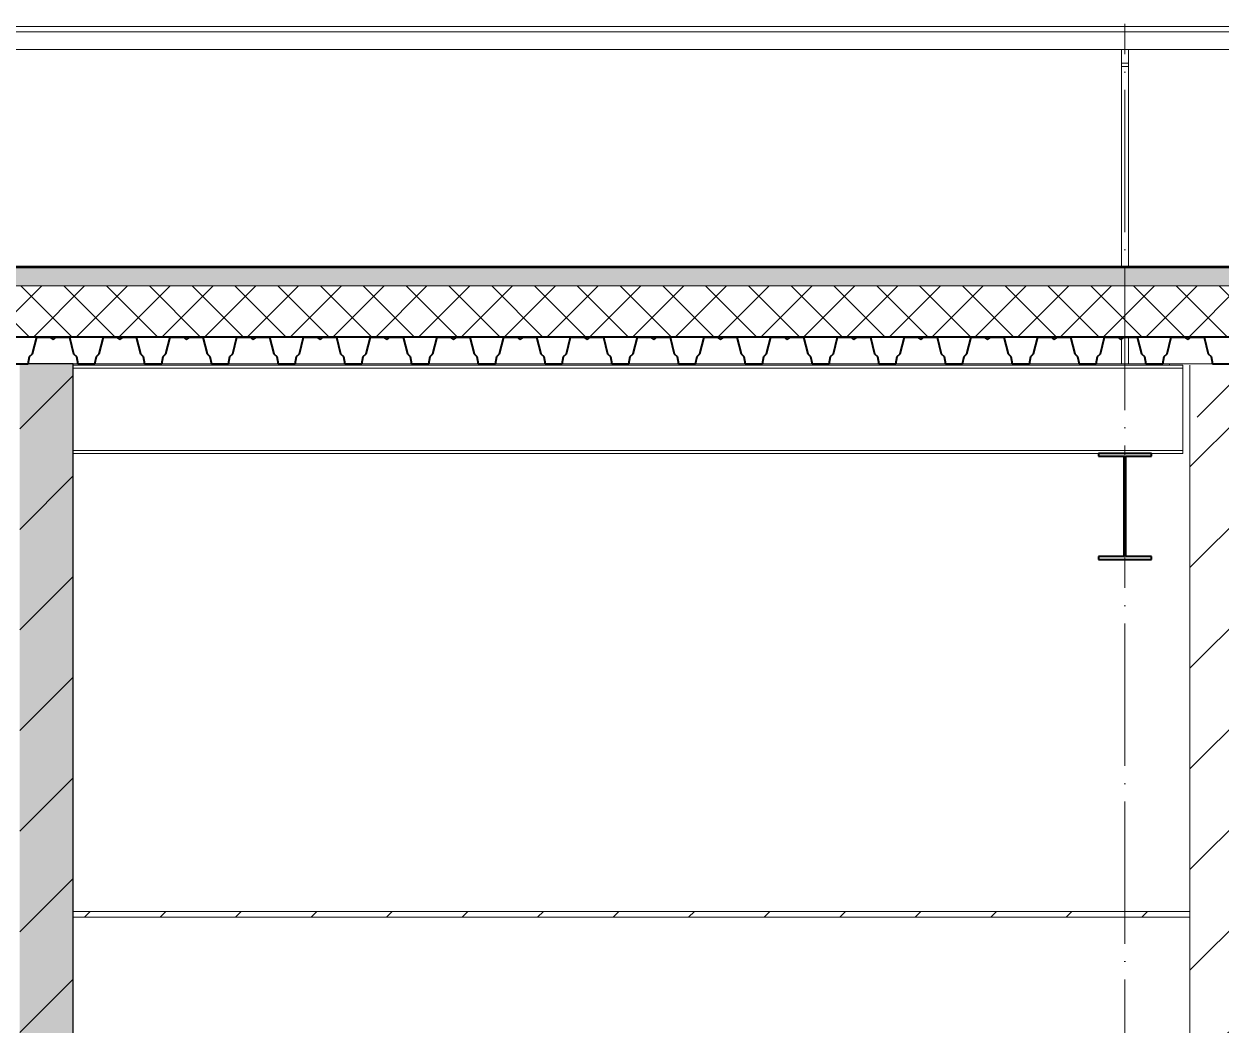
# Model space of a CAD drawing. Header units: millimetres. Extents: x -2951072 to 8268522, y -652067 to -630209.
# Drawn here: x 2671433 to 2674796, y -637507 to -634693 of the extents above; entities that cross this region are included whole.
import ezdxf

# ---------------------------------------------------------------- set-up
doc = ezdxf.new("R2010")
doc.units = ezdxf.units.MM
doc.header["$LTSCALE"] = 20
doc.linetypes.add('_ШПТ__20_т__2_5__Линия сетки', pattern=[25, 20, -2.5, 0, -2.5])
doc.linetypes.add('CENTER', pattern=[50.8, 31.75, -6.35, 6.35, -6.35])
doc.layers.get('0').update_dxf_attribs({"lineweight": 0})
for name, color, linetype, lineweight, true_color in [('Каркас несущий', 7, 'Continuous', 18, 0x800040), ('Крыши', 7, 'Continuous', 9, 0x004000), ('Потолки', 7, 'Continuous', 9, 0x808000)]:
    doc.layers.add(name, color=color, linetype=linetype, lineweight=lineweight, true_color=true_color)
for name, color, linetype, lineweight in [('Обобщенные модели', 7, 'Continuous', 18), ('Общие ребра', 7, 'Continuous', 18), ('ОСИ', 251, 'CENTER', 18), ('Перекрытия', 7, 'Continuous', 18), ('Стены', 7, 'Continuous', 18), ('Стены разрез', 7, 'Continuous', 30), ('Стены штриховка', 7, 'Continuous', 30)]:
    doc.layers.add(name, color=color, linetype=linetype, lineweight=lineweight)

# ---------------------------------------------------------------- blocks, each defined once
blk = doc.blocks.new('190_ФЭ_Парапет_Сэндвич - ФЭ-К1_150-1300843-_О__Р__1-1_')
at = {"layer": 'Обобщенные модели'}
for p, q in [((14950, 9420.1), (45050, 9420.1)), ((45050, 9405), (14950, 9405)), ((14950, 9355), (45050, 9355)), ((39010, 9317.1), (38990, 9317.1)), ((39010, 9307.1), (38990, 9307.1))]:
    blk.add_line(p, q, dxfattribs=at)

msp = doc.modelspace()

# ---------------------------------------------------------------- hatches: boundary and pattern name
h = msp.add_hatch()
h.set_pattern_fill('FP_3', color=256, style=0, pattern_type=2)
h.set_pattern_definition([(45, (2661682.52, -639912.97), (-141.4214, 141.4214), [])])
h.paths.add_polyline_path([(2674757.3, -640320.2), (2674907.3, -640320.2), (2674907.6, -635797.6), (2674708.1, -635797.6), (2674707.8, -640029.7)])
at = {"layer": 'Крыши'}
h = msp.add_hatch(dxfattribs=at)
h.set_pattern_fill('FP_10', style=0, pattern_type=2)
h.set_pattern_definition([(45, (2661175.67, -643812.97), (-70.7107, 70.7107), []), (135, (2661175.67, -643812.97), (-70.7107, -70.7107), [])])
h.paths.add_polyline_path([(2655875.3, -635379), (2680650.5, -635379), (2680650.5, -635377), (2650400.5, -635377), (2650400.5, -635379), (2655669.6, -635379)], flags=0)
h = msp.add_hatch(dxfattribs=at)
h.set_pattern_fill('FP_11', style=0, pattern_type=2)
h.set_pattern_definition([(0, (2661175.673, -643812.97), (71.437, 41.244), [47.625, -95.25]), (120, (2661175.673, -643812.97), (-71.43735, 41.24512), [47.625, -95.25]), (60, (2661175.673, -643812.97), (0.00065, 82.48912), [0, -95.25, 47.625, 0])])
h.paths.add_polyline_path([(2655875.3, -635429.1), (2680650.5, -635429.1), (2680650.5, -635379), (2650400.5, -635379), (2650400.5, -635429.1), (2655669.6, -635429.1)], flags=0)
h = msp.add_hatch(dxfattribs=at)
h.set_pattern_fill('FP_8', style=0, pattern_type=2)
h.set_pattern_definition([(45, (2661175.67, -643812.97), (-60.10408, 60.10408), []), (135, (2661175.67, -643812.97), (-60.10408, -60.10408), [])])
h.paths.add_polyline_path([(2650400.5, -635572.3), (2680650.5, -635572.3), (2680650.5, -635429.1), (2650400.5, -635429.1), (2650400.5, -635561.8)], flags=0)
at = {"layer": 'Перекрытия', "lineweight": 9}
h = msp.add_hatch(dxfattribs=at)
h.set_pattern_fill('FP_1', color=256, style=0, pattern_type=2)
h.set_pattern_definition([(45, (2661175.67, -642391.07), (-224.5064, 224.5064), []), (45, (2661400.18, -642391.07), (-224.5064, 224.5064), [396.875, -79.375, 3.353, -76.022])])
h.paths.add_polyline_path([(2674707.8, -635798.3), (2680650.5, -635798.3), (2680650.5, -635648.3), (2674707.8, -635648.3)])
at = {"layer": 'Потолки'}
h = msp.add_hatch(dxfattribs=at)
h.set_pattern_fill('FP_7', style=0, pattern_type=2)
h.set_pattern_definition([(45, (2661175.67, -643812.97), (-106.066, 106.066), [])])
h.paths.add_polyline_path([(2671570.5, -637204.2), (2674707.8, -637204.2), (2674707.8, -637188.2), (2671570.5, -637188.2)])
at = {"layer": 'Стены штриховка', "lineweight": 9}
h = msp.add_hatch(dxfattribs=at)
h.set_pattern_fill('FP_2', color=256, style=0, pattern_type=2)
h.set_pattern_definition([(50, (2661175.67, -643812.97), (218.6212, -19.1268), [22.86, -251.46]), (355, (2661175.67, -643812.97), (-42.292, 229.2684), [18.288, -201.168]), (100.451, (2661193.9, -643814.56), (176.331, 210.1396), [19.428, -213.708]), (46.184, (2661175.67, -643752), (325.295, -50.4516), [34.29, -377.19]), (96.636, (2661202.78, -643756.2), (284.883, 296.913), [29.142, -320.562]), (351.184, (2661175.67, -643752), (284.886, 296.911), [27.432, -301.752]), (21, (2661206.15, -643767.25), (181.9375, -122.7183), [22.86, -251.46]), (326, (2661206.15, -643767.25), (74.1622, 221.026), [18.288, -201.168]), (71.451, (2661221.31, -643777.48), (256.1003, 98.3053), [19.428, -213.708]), (37.5, (2661175.67, -643812.97), (3.7064, 101.4659), [3.353, -195.377, 3.353, -200.863, -201.93]), (37.5, (2661175.67, -643812.97), (3.7064, 101.4659), [-402.946, 3.353, -198.577]), (7.5, (2661175.67, -643812.97), (80.1836, 120.2165), [3.353, -113.081, 3.353, -190.805, -76.962]), (7.5, (2661175.67, -643812.97), (80.1836, 120.2165), [-310.591, 3.353, -73.609]), (327.5, (2661107.7, -643812.97), (162.70865, -6.87497), [3.353, -72.847, 3.353, -234.391, -315.468]), (327.5, (2661107.7, -643812.97), (162.70865, -6.87497), [-313.944, 3.353, -312.115]), (317.5, (2661077.22, -643812.97), (177.7547, 30.5118), [3.353, -95.707, 3.353, -154.534, -224.028]), (317.5, (2661077.22, -643812.97), (177.7547, 30.5118), [-256.946, 3.353, -220.675])])
h.paths.add_polyline_path([(2671570.5, -640320.2), (2671570.5, -635648.3), (2671420.5, -635648.3), (2671420.5, -640320.2), (2671506, -640320.2)], flags=0)
h = msp.add_hatch(dxfattribs=at)
h.set_pattern_fill('FP_3', color=256, style=0, pattern_type=2)
h.set_pattern_definition([(45, (2661175.67, -643812.97), (-141.4214, 141.4214), [])])
h.paths.add_polyline_path([(2671570.5, -640320.2), (2671570.5, -635648.3), (2671420.5, -635648.3), (2671420.5, -640320.2), (2671506, -640320.2)], flags=0)

# ---------------------------------------------------------------- linework, layer by layer
msp.add_line((2674707.8, -636055.8), (2674707.8, -640320.2))
at = {"layer": 'Каркас несущий', "color": 7}
for p, q in [((2674687.8, -635652.2), (2671570.5, -635652.2)), ((2674687.8, -635660.2), (2671570.5, -635660.2)), ((2674687.8, -635652.2), (2674687.8, -635660.2)), ((2674687.8, -635660.2), (2674687.8, -635892.2)), ((2671570.5, -635892.2), (2674687.8, -635892.2)), ((2674687.8, -635900.2), (2671570.5, -635900.2)), ((2674687.8, -635892.2), (2674687.8, -635900.2))]:
    msp.add_line(p, q, dxfattribs=at)
at = {"layer": 'Каркас несущий', "color": 7, "lineweight": 40}
for p, q in [((2674600, -635900.2), (2674451, -635900.2)), ((2674451, -635900.2), (2674451, -635908.2)), ((2674451, -635908.2), (2674522.8, -635908.2)), ((2674522.8, -635908.2), (2674522.8, -636190.2)), ((2674528.3, -636190.2), (2674528.3, -635908.2)), ((2674528.3, -635908.2), (2674600, -635908.2)), ((2674600, -635908.2), (2674600, -635900.2)), ((2674522.8, -636190.2), (2674451, -636190.2)), ((2674451, -636190.2), (2674451, -636198.2)), ((2674451, -636198.2), (2674600, -636198.2)), ((2674600, -636190.2), (2674528.3, -636190.2)), ((2674600, -636198.2), (2674600, -636190.2))]:
    msp.add_line(p, q, dxfattribs=at)
at = {"layer": 'Крыши', "color": 7, "lineweight": 40}
for p, q in [((2680650.5, -635377), (2650400.5, -635377)), ((2650400.5, -635572.3), (2680650.5, -635572.3))]:
    msp.add_line(p, q, dxfattribs=at)
at = {"layer": 'Крыши', "color": 7}
msp.add_line((2668472.3, -635373.8), (2680650.5, -635373.8), dxfattribs=at)
at = {"layer": 'Общие ребра'}
for p, q in [((2680650.5, -635379), (2650400.5, -635379)), ((2680650.5, -635429.1), (2650400.5, -635429.1)), ((2674707.8, -637204.2), (2671570.5, -637204.2))]:
    msp.add_line(p, q, dxfattribs=at)
at = {"layer": 'ОСИ', "linetype": '_ШПТ__20_т__2_5__Линия сетки'}
msp.add_line((2674525.5, -646280.4), (2674525.5, -634693), dxfattribs=at)
at = {"layer": 'Перекрытия', "lineweight": 40}
for p, q in [((2671456.4, -635620.3), (2671468.3, -635573.3)), ((2671468.3, -635573.3), (2671505.3, -635573.3)), ((2671505.3, -635573.3), (2671514.3, -635580.3)), ((2671514.3, -635580.3), (2671523.3, -635573.3)), ((2671523.3, -635573.3), (2671560.3, -635573.3)), ((2671560.3, -635573.3), (2671572.1, -635620.3)), ((2671643.9, -635620.3), (2671655.8, -635573.3)), ((2671655.8, -635573.3), (2671692.8, -635573.3)), ((2671692.8, -635573.3), (2671701.8, -635580.3)), ((2671701.8, -635580.3), (2671710.8, -635573.3)), ((2671710.8, -635573.3), (2671747.8, -635573.3)), ((2671747.8, -635573.3), (2671759.6, -635620.3)), ((2671831.4, -635620.3), (2671843.3, -635573.3)), ((2671843.3, -635573.3), (2671880.3, -635573.3)), ((2671880.3, -635573.3), (2671889.3, -635580.3)), ((2671889.3, -635580.3), (2671898.3, -635573.3)), ((2671898.3, -635573.3), (2671935.3, -635573.3)), ((2671935.3, -635573.3), (2671947.1, -635620.3)), ((2672018.9, -635620.3), (2672030.8, -635573.3)), ((2672030.8, -635573.3), (2672067.8, -635573.3)), ((2672067.8, -635573.3), (2672076.8, -635580.3)), ((2672076.8, -635580.3), (2672085.8, -635573.3)), ((2672085.8, -635573.3), (2672122.8, -635573.3)), ((2672122.8, -635573.3), (2672134.6, -635620.3)), ((2672206.4, -635620.3), (2672218.3, -635573.3)), ((2672218.3, -635573.3), (2672255.3, -635573.3)), ((2672255.3, -635573.3), (2672264.3, -635580.3)), ((2672264.3, -635580.3), (2672273.3, -635573.3)), ((2672273.3, -635573.3), (2672310.3, -635573.3)), ((2672310.3, -635573.3), (2672322.1, -635620.3)), ((2672393.9, -635620.3), (2672405.8, -635573.3)), ((2672405.8, -635573.3), (2672442.8, -635573.3)), ((2672442.8, -635573.3), (2672451.8, -635580.3)), ((2672451.8, -635580.3), (2672460.8, -635573.3)), ((2672460.8, -635573.3), (2672497.8, -635573.3)), ((2672497.8, -635573.3), (2672509.6, -635620.3)), ((2672581.4, -635620.3), (2672593.3, -635573.3)), ((2672593.3, -635573.3), (2672630.3, -635573.3)), ((2672630.3, -635573.3), (2672639.3, -635580.3)), ((2672639.3, -635580.3), (2672648.3, -635573.3)), ((2672648.3, -635573.3), (2672685.3, -635573.3)), ((2672685.3, -635573.3), (2672697.1, -635620.3)), ((2672768.9, -635620.3), (2672780.8, -635573.3)), ((2672780.8, -635573.3), (2672817.8, -635573.3)), ((2672817.8, -635573.3), (2672826.8, -635580.3)), ((2672826.8, -635580.3), (2672835.8, -635573.3)), ((2672835.8, -635573.3), (2672872.8, -635573.3)), ((2672872.8, -635573.3), (2672884.6, -635620.3)), ((2672956.4, -635620.3), (2672968.3, -635573.3)), ((2672968.3, -635573.3), (2673005.3, -635573.3)), ((2673005.3, -635573.3), (2673014.3, -635580.3)), ((2673014.3, -635580.3), (2673023.3, -635573.3)), ((2673023.3, -635573.3), (2673060.3, -635573.3)), ((2673060.3, -635573.3), (2673072.1, -635620.3)), ((2673143.9, -635620.3), (2673155.8, -635573.3)), ((2673155.8, -635573.3), (2673192.8, -635573.3)), ((2673192.8, -635573.3), (2673201.8, -635580.3)), ((2673201.8, -635580.3), (2673210.8, -635573.3)), ((2673210.8, -635573.3), (2673247.8, -635573.3)), ((2673247.8, -635573.3), (2673259.6, -635620.3)), ((2673331.4, -635620.3), (2673343.3, -635573.3)), ((2673343.3, -635573.3), (2673380.3, -635573.3)), ((2673380.3, -635573.3), (2673389.3, -635580.3)), ((2673389.3, -635580.3), (2673398.3, -635573.3)), ((2673398.3, -635573.3), (2673435.3, -635573.3)), ((2673435.3, -635573.3), (2673447.1, -635620.3)), ((2673518.9, -635620.3), (2673530.8, -635573.3)), ((2673530.8, -635573.3), (2673567.8, -635573.3)), ((2673567.8, -635573.3), (2673576.8, -635580.3)), ((2673576.8, -635580.3), (2673585.8, -635573.3)), ((2673585.8, -635573.3), (2673622.8, -635573.3)), ((2673622.8, -635573.3), (2673634.6, -635620.3)), ((2673706.4, -635620.3), (2673718.3, -635573.3)), ((2673718.3, -635573.3), (2673755.3, -635573.3)), ((2673755.3, -635573.3), (2673764.3, -635580.3)), ((2673764.3, -635580.3), (2673773.3, -635573.3)), ((2673773.3, -635573.3), (2673810.3, -635573.3)), ((2673810.3, -635573.3), (2673822.1, -635620.3)), ((2673893.9, -635620.3), (2673905.8, -635573.3)), ((2673905.8, -635573.3), (2673942.8, -635573.3)), ((2673942.8, -635573.3), (2673951.8, -635580.3)), ((2673951.8, -635580.3), (2673960.8, -635573.3)), ((2673960.8, -635573.3), (2673997.8, -635573.3)), ((2673997.8, -635573.3), (2674009.6, -635620.3)), ((2674081.4, -635620.3), (2674093.3, -635573.3)), ((2674093.3, -635573.3), (2674130.3, -635573.3)), ((2674130.3, -635573.3), (2674139.3, -635580.3)), ((2674139.3, -635580.3), (2674148.3, -635573.3)), ((2674148.3, -635573.3), (2674185.3, -635573.3)), ((2674185.3, -635573.3), (2674197.1, -635620.3)), ((2674268.9, -635620.3), (2674280.8, -635573.3)), ((2674280.8, -635573.3), (2674317.8, -635573.3)), ((2674317.8, -635573.3), (2674326.8, -635580.3)), ((2674326.8, -635580.3), (2674335.8, -635573.3)), ((2674335.8, -635573.3), (2674372.8, -635573.3)), ((2674372.8, -635573.3), (2674384.6, -635620.3)), ((2674456.4, -635620.3), (2674468.3, -635573.3)), ((2674468.3, -635573.3), (2674505.3, -635573.3)), ((2674505.3, -635573.3), (2674514.3, -635580.3)), ((2674514.3, -635580.3), (2674523.3, -635573.3)), ((2674523.3, -635573.3), (2674560.3, -635573.3)), ((2674560.3, -635573.3), (2674572.1, -635620.3)), ((2674643.9, -635620.3), (2674655.8, -635573.3)), ((2674655.8, -635573.3), (2674692.8, -635573.3)), ((2674692.8, -635573.3), (2674701.8, -635580.3)), ((2674701.8, -635580.3), (2674710.8, -635573.3)), ((2674710.8, -635573.3), (2674747.8, -635573.3)), ((2674747.8, -635573.3), (2674759.6, -635620.3)), ((2671444.5, -635648.3), (2671448.4, -635628.3)), ((2671448.4, -635628.3), (2671456.4, -635620.3)), ((2671572.1, -635620.3), (2671580.1, -635628.3)), ((2671580.1, -635628.3), (2671584, -635648.3)), ((2671632, -635648.3), (2671635.9, -635628.3)), ((2671635.9, -635628.3), (2671643.9, -635620.3)), ((2671759.6, -635620.3), (2671767.6, -635628.3)), ((2671767.6, -635628.3), (2671771.5, -635648.3)), ((2671819.5, -635648.3), (2671823.4, -635628.3)), ((2671823.4, -635628.3), (2671831.4, -635620.3)), ((2671947.1, -635620.3), (2671955.1, -635628.3)), ((2671955.1, -635628.3), (2671959, -635648.3)), ((2672007, -635648.3), (2672010.9, -635628.3)), ((2672010.9, -635628.3), (2672018.9, -635620.3)), ((2672134.6, -635620.3), (2672142.6, -635628.3)), ((2672142.6, -635628.3), (2672146.5, -635648.3)), ((2672194.5, -635648.3), (2672198.4, -635628.3)), ((2672198.4, -635628.3), (2672206.4, -635620.3)), ((2672322.1, -635620.3), (2672330.1, -635628.3)), ((2672330.1, -635628.3), (2672334, -635648.3)), ((2672382, -635648.3), (2672385.9, -635628.3)), ((2672385.9, -635628.3), (2672393.9, -635620.3)), ((2672509.6, -635620.3), (2672517.6, -635628.3)), ((2672517.6, -635628.3), (2672521.5, -635648.3)), ((2672569.5, -635648.3), (2672573.4, -635628.3)), ((2672573.4, -635628.3), (2672581.4, -635620.3)), ((2672697.1, -635620.3), (2672705.1, -635628.3)), ((2672705.1, -635628.3), (2672709, -635648.3)), ((2672757, -635648.3), (2672760.9, -635628.3)), ((2672760.9, -635628.3), (2672768.9, -635620.3)), ((2672884.6, -635620.3), (2672892.6, -635628.3)), ((2672892.6, -635628.3), (2672896.5, -635648.3)), ((2672944.5, -635648.3), (2672948.4, -635628.3)), ((2672948.4, -635628.3), (2672956.4, -635620.3)), ((2673072.1, -635620.3), (2673080.1, -635628.3)), ((2673080.1, -635628.3), (2673084, -635648.3)), ((2673132, -635648.3), (2673135.9, -635628.3)), ((2673135.9, -635628.3), (2673143.9, -635620.3)), ((2673259.6, -635620.3), (2673267.6, -635628.3)), ((2673267.6, -635628.3), (2673271.5, -635648.3)), ((2673319.5, -635648.3), (2673323.4, -635628.3)), ((2673323.4, -635628.3), (2673331.4, -635620.3)), ((2673447.1, -635620.3), (2673455.1, -635628.3)), ((2673455.1, -635628.3), (2673459, -635648.3)), ((2673507, -635648.3), (2673510.9, -635628.3)), ((2673510.9, -635628.3), (2673518.9, -635620.3)), ((2673634.6, -635620.3), (2673642.6, -635628.3)), ((2673642.6, -635628.3), (2673646.5, -635648.3)), ((2673694.5, -635648.3), (2673698.4, -635628.3)), ((2673698.4, -635628.3), (2673706.4, -635620.3)), ((2673822.1, -635620.3), (2673830.1, -635628.3)), ((2673830.1, -635628.3), (2673834, -635648.3)), ((2673882, -635648.3), (2673885.9, -635628.3)), ((2673885.9, -635628.3), (2673893.9, -635620.3)), ((2674009.6, -635620.3), (2674017.6, -635628.3)), ((2674017.6, -635628.3), (2674021.5, -635648.3)), ((2674069.5, -635648.3), (2674073.4, -635628.3)), ((2674073.4, -635628.3), (2674081.4, -635620.3)), ((2674197.1, -635620.3), (2674205.1, -635628.3)), ((2674205.1, -635628.3), (2674209, -635648.3)), ((2674257, -635648.3), (2674260.9, -635628.3)), ((2674260.9, -635628.3), (2674268.9, -635620.3)), ((2674384.6, -635620.3), (2674392.6, -635628.3)), ((2674392.6, -635628.3), (2674396.5, -635648.3)), ((2674444.5, -635648.3), (2674448.4, -635628.3)), ((2674448.4, -635628.3), (2674456.4, -635620.3)), ((2674572.1, -635620.3), (2674580.1, -635628.3)), ((2674580.1, -635628.3), (2674584, -635648.3)), ((2674632, -635648.3), (2674635.9, -635628.3)), ((2674635.9, -635628.3), (2674643.9, -635620.3)), ((2674759.6, -635620.3), (2674767.6, -635628.3)), ((2674767.6, -635628.3), (2674771.5, -635648.3)), ((2671396.5, -635648.3), (2671444.5, -635648.3)), ((2671584, -635648.3), (2671632, -635648.3)), ((2671771.5, -635648.3), (2671819.5, -635648.3)), ((2671959, -635648.3), (2672007, -635648.3)), ((2672146.5, -635648.3), (2672194.5, -635648.3)), ((2672334, -635648.3), (2672382, -635648.3)), ((2672521.5, -635648.3), (2672569.5, -635648.3)), ((2672709, -635648.3), (2672757, -635648.3)), ((2672896.5, -635648.3), (2672944.5, -635648.3)), ((2673084, -635648.3), (2673132, -635648.3)), ((2673271.5, -635648.3), (2673319.5, -635648.3)), ((2673459, -635648.3), (2673507, -635648.3)), ((2673646.5, -635648.3), (2673694.5, -635648.3)), ((2673834, -635648.3), (2673882, -635648.3)), ((2674021.5, -635648.3), (2674069.5, -635648.3)), ((2674209, -635648.3), (2674257, -635648.3)), ((2674396.5, -635648.3), (2674444.5, -635648.3)), ((2674584, -635648.3), (2674632, -635648.3)), ((2674771.5, -635648.3), (2674819.5, -635648.3))]:
    msp.add_line(p, q, dxfattribs=at)
at = {"layer": 'Потолки', "color": 7, "lineweight": 18}
msp.add_line((2674707.8, -637188.2), (2671570.5, -637188.2), dxfattribs=at)
at = {"layer": 'Стены'}
for p, q in [((2674515.5, -635373.8), (2674515.5, -634765.2)), ((2674535.5, -634765.2), (2674535.5, -635373.8)), ((2674535.5, -635572.7), (2674535.5, -635648.3)), ((2674515.5, -635648.3), (2674515.5, -635579.3)), ((2671584, -635648.3), (2671570.5, -635648.3)), ((2671771.5, -635648.3), (2671632, -635648.3)), ((2671959, -635648.3), (2671819.5, -635648.3)), ((2672146.5, -635648.3), (2672007, -635648.3)), ((2672334, -635648.3), (2672194.5, -635648.3)), ((2672521.5, -635648.3), (2672382, -635648.3)), ((2672709, -635648.3), (2672569.5, -635648.3)), ((2672896.5, -635648.3), (2672757, -635648.3)), ((2673084, -635648.3), (2672945.6, -635648.3)), ((2673271.5, -635648.3), (2673132, -635648.3)), ((2673459, -635648.3), (2673319.5, -635648.3)), ((2673646.5, -635648.3), (2673507, -635648.3)), ((2673834, -635648.3), (2673694.5, -635648.3)), ((2674021.5, -635648.3), (2673882, -635648.3)), ((2674209, -635648.3), (2674069.5, -635648.3)), ((2674396.5, -635648.3), (2674257, -635648.3)), ((2674584, -635648.3), (2674444.5, -635648.3)), ((2674771.5, -635648.3), (2674632, -635648.3)), ((2674650.5, -635652.2), (2674650.5, -635648.3)), ((2674907.8, -635648.3), (2674707.8, -635648.3)), ((2674707.8, -635652.2), (2674707.8, -636055.8))]:
    msp.add_line(p, q, dxfattribs=at)
at = {"layer": 'Стены разрез'}
for p, q in [((2671570.5, -635648.3), (2671444.5, -635648.3)), ((2671570.5, -640220.2), (2671570.5, -635648.3))]:
    msp.add_line(p, q, dxfattribs=at)

# ---------------------------------------------------------------- block references
at = {"layer": 'Обобщенные модели'}
msp.add_blockref('190_ФЭ_Парапет_Сэндвич - ФЭ-К1_150-1300843-_О__Р__1-1_', (2635525.5, -644120.2), dxfattribs=at)

doc.saveas('drawing.dxf')
